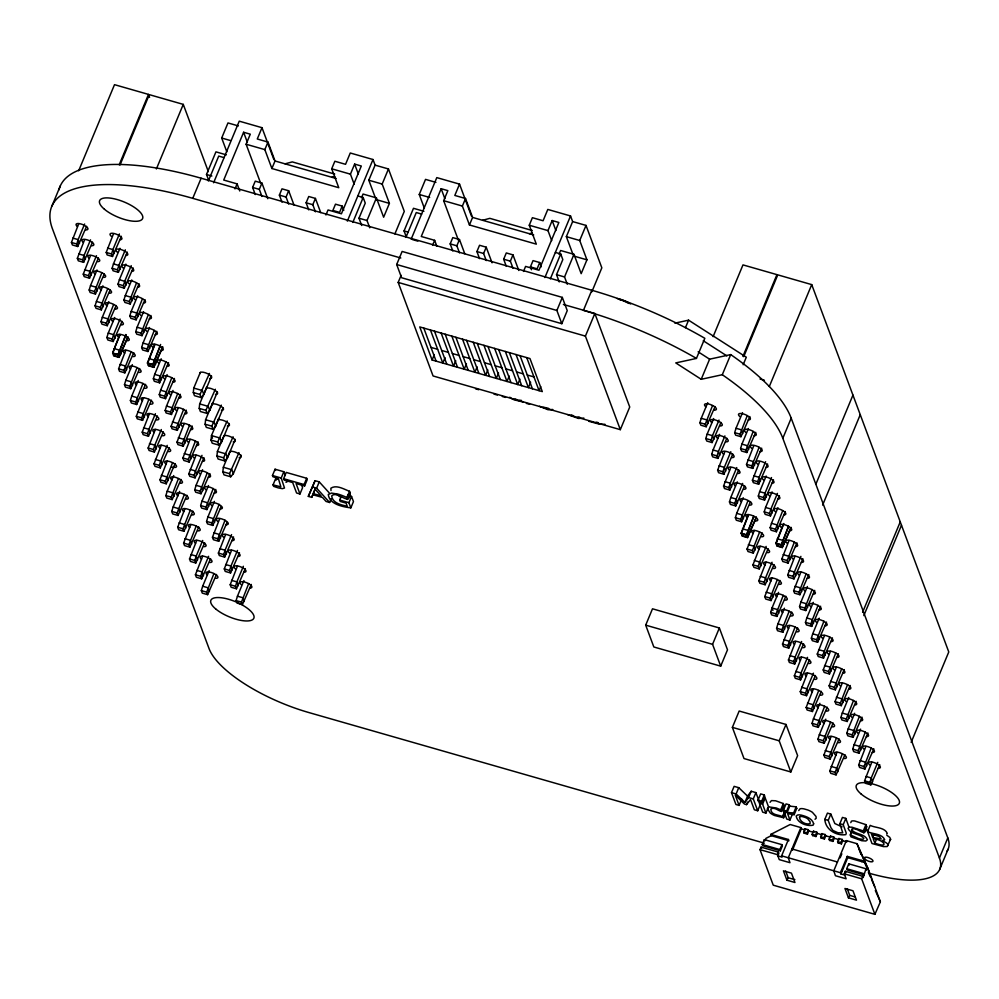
<?xml version="1.0" encoding="UTF-8"?>
<svg xmlns="http://www.w3.org/2000/svg" width="999" height="999" viewBox="0 0 999 999"><rect width="100%" height="100%" fill="white"/><g stroke="black" fill="none" stroke-linecap="round" stroke-linejoin="round"><path stroke-width="1.5" d="M211.538 375.999L203.821 394.518L201.149 397.59L194.468 395.666L193.307 392.557L193.769 388.074L200.3 372.402M217.445 391.833L209.728 410.364L207.068 413.424L200.374 411.513L199.213 408.391L199.688 403.921L206.805 386.813M223.351 407.679L215.647 426.198L212.974 429.27L206.281 427.347L205.12 424.225L205.594 419.755L212.712 402.659M229.258 423.514L221.553 442.033L218.881 445.104L212.2 443.194L211.026 440.072L211.501 435.589L218.619 418.494M235.165 439.348L227.46 457.879L224.787 460.939L218.107 459.028L216.945 455.906L217.407 451.436L223.938 435.751M241.084 455.194L233.366 473.713L230.694 476.785L224.013 474.862L222.852 471.753L223.326 467.27L229.845 451.598M798.725 810.564L800.037 808.79A8.267 2.91 22.6 0 1 803.958 808.878L807.629 809.927A8.179 2.885 22.6 0 1 812.412 812.324L816.021 816.458L816.183 818.293L814.997 819.267M770.029 802.309L771.453 800.599L775.586 800.773L783.316 803.533L783.94 805.219C782.904 818.181 777.172 805.806 771.078 808.828L770.828 809.277C771.103 816.37 781.28 814.148 783.653 817.744L774.562 815.509A8.029 2.822 22.6 0 1 770.142 812.899L767.407 808.591L768.83 806.892L776.373 808.016L780.694 809.827L781.33 811.5M86.613 226.323L77.722 246.503L72.378 244.967L71.441 242.47L78.684 223.888M77.722 246.503L76.798 244.006L78.134 239.61L84.628 224.001M92.52 242.158L83.629 262.337L78.284 260.814L77.348 258.316L84.603 239.723M83.629 262.337L82.705 259.852L84.041 255.457L90.534 239.835M98.439 258.004L89.535 278.184L84.191 276.648L83.267 274.151L90.509 255.557M89.535 278.184L88.611 275.687L89.947 271.291L96.453 255.682M104.346 273.838L95.454 294.018L90.097 292.482L89.173 289.997L90.509 285.602L97.003 269.98M121.391 236.288L112.5 256.481L107.143 254.945L106.219 252.447L113.461 233.853M95.454 294.018L94.518 291.521L101.761 272.939M110.252 289.673L101.361 309.865L96.004 308.329L95.08 305.831L96.416 301.436L102.922 285.814M112.5 256.481L111.563 253.983L112.899 249.588L119.405 233.966M127.298 252.135L118.406 272.315L113.062 270.779L112.125 268.281L113.461 263.886L119.967 248.276M101.361 309.865L100.424 307.367L107.68 288.773M116.159 305.519L107.268 325.699L101.923 324.163L100.986 321.666L102.323 317.27L108.829 301.661M118.406 272.315L117.47 269.817L118.819 265.422L125.312 249.812M133.204 267.969L124.313 288.149L118.968 286.613L118.032 284.128L119.368 279.732L125.874 264.111M107.268 325.699L106.344 323.201L113.586 304.608M122.078 321.353L113.174 341.533L107.83 339.997L106.893 337.512L108.242 333.117L114.735 317.495M124.313 288.149L123.389 285.664L124.725 281.268L131.219 265.647M139.123 283.803L130.22 303.996L124.875 302.46L123.938 299.962L125.287 295.567L131.781 279.957M113.174 341.533L112.25 339.048L113.586 334.653L120.08 319.031M127.984 337.187L119.093 357.38L113.736 355.844L112.662 352.972L119.917 334.378M114.148 348.951L112.812 353.346L118.157 354.882L125.999 334.877M130.22 303.996L129.296 301.498L136.538 282.904M119.093 357.38L118.019 354.508L125.849 334.503M145.03 299.65L136.139 319.83L130.782 318.294L129.858 315.809L131.194 311.413L137.687 295.791M133.754 352.659L124.863 372.839L119.505 371.303L118.581 368.818L125.824 350.224M136.139 319.83L135.202 317.332L142.445 298.751M124.863 372.839L123.926 370.342L131.169 351.76M150.936 315.484L142.045 335.676L136.688 334.141L135.764 331.643L137.1 327.247L143.594 311.626M139.66 368.494L130.769 388.686L125.412 387.15L124.488 384.652L125.824 380.257L132.318 364.635M142.045 335.676L141.109 333.179L148.364 314.585M130.769 388.686L129.833 386.188L137.088 367.595M156.843 331.331L147.952 351.511L142.607 349.975L141.671 347.477L143.007 343.082L149.513 327.472M145.567 384.34L136.676 404.52L131.331 402.984L130.394 400.487L131.731 396.091L138.237 380.482M147.952 351.511L147.015 349.013L154.271 330.419M162.75 347.165L153.858 367.345L148.514 365.809L147.44 362.949L154.683 344.355M136.676 404.52L135.739 402.023L142.994 383.429M151.473 400.174L142.582 420.354L137.238 418.818L136.301 416.333L143.556 397.739M153.858 367.345L152.797 364.485L160.627 344.468M168.519 362.625L159.628 382.817L154.283 381.281L153.346 378.783L154.683 374.388L161.189 358.778M142.582 420.354L141.658 417.869L148.901 399.275M157.392 416.009L148.489 436.201L143.144 434.665L142.22 432.167L149.463 413.574M159.628 382.817L158.704 380.319L165.946 361.725M174.438 378.471L165.534 398.651L160.19 397.115L159.266 394.63L160.602 390.234L167.095 374.613M148.489 436.201L147.565 433.703L148.901 429.308L155.407 413.698M163.299 431.855L154.408 452.035L149.051 450.499L148.127 448.014L155.369 429.42M165.534 398.651L164.61 396.153L171.853 377.572M180.344 394.305L171.453 414.485L166.096 412.962L165.172 410.464L166.508 406.069L173.002 390.447M154.408 452.035L153.471 449.538L154.808 445.142L161.314 429.533M169.206 447.689L160.315 467.882L154.957 466.346L154.033 463.848L161.276 445.254M171.453 414.485L170.517 412L177.76 393.406M186.251 410.152L177.36 430.332L172.003 428.796L171.079 426.298L178.322 407.717M160.315 467.882L159.378 465.384L160.714 460.989L167.22 445.367M175.137 463.598L166.246 483.778L160.901 482.242L159.965 479.745L167.208 461.163M177.36 430.332L176.423 427.834L183.679 409.24M192.158 425.986L183.267 446.166L177.922 444.63L176.985 442.145L184.228 423.551M166.246 483.778L165.31 481.281L172.565 462.687M181.044 479.433L172.153 499.612L166.808 498.076L165.871 495.591L167.208 491.196L173.714 475.574M183.267 446.166L182.342 443.681L189.585 425.087M198.077 441.82L189.173 462.013L183.828 460.477L182.892 457.979L190.147 439.385M172.153 499.612L171.229 497.127L178.471 478.533M186.963 495.267L178.059 515.459L172.715 513.923L171.778 511.426L173.127 507.03L179.62 491.421M189.173 462.013L188.249 459.515L195.492 440.921M203.983 457.667L195.092 477.847L189.735 476.311L188.811 473.813L196.054 455.232M178.059 515.459L177.135 512.962L184.378 494.368M192.869 511.113L183.978 531.293L178.621 529.757L177.697 527.26L184.94 508.678M195.092 477.847L194.156 475.349L195.492 470.954L201.998 455.344M183.978 531.293L183.042 528.796L190.285 510.214M209.915 473.563L201.024 493.743L195.667 492.22L194.743 489.722L196.079 485.327L202.572 469.705M198.776 526.948L189.885 547.127L184.528 545.604L183.604 543.106L190.846 524.512M201.024 493.743L200.087 491.258L207.33 472.664M215.821 489.41L206.93 509.59L201.573 508.054L200.649 505.556L201.985 501.161L208.491 485.551M189.885 547.127L188.948 544.642L196.204 526.048M204.683 542.794L195.792 562.974L190.447 561.438L189.51 558.941L196.753 540.347M206.93 509.59L205.994 507.092L213.249 488.499M221.141 506.668L212.837 525.424L207.492 523.888L206.556 521.403L207.892 517.007L214.398 501.386M195.792 562.974L194.867 560.476L196.204 556.081L202.697 540.471M210.589 558.628L201.698 578.808L196.353 577.272L195.417 574.787L202.672 556.193M212.837 525.424L211.913 522.927L219.156 504.345M201.698 578.808L200.774 576.311L202.11 571.915L208.604 556.306M227.048 522.502L218.744 541.271L213.399 539.735L212.462 537.237L219.718 518.643M216.508 574.462L207.605 594.655L202.26 593.119L201.336 590.621L202.672 586.226L209.166 570.616M218.744 541.271L217.819 538.773L225.062 520.179M233.554 536.925L224.65 557.105L219.305 555.569L218.381 553.071L225.624 534.49M207.605 594.655L206.681 592.157L213.923 573.563M224.65 557.105L223.726 554.607L225.062 550.212L231.568 534.602M239.46 552.759L230.569 572.939L225.212 571.416L224.288 568.918L231.531 550.324M230.569 572.939L229.633 570.454L230.969 566.058L237.475 550.437M245.367 568.606L236.476 588.786L231.131 587.25L230.195 584.752L237.437 566.158M236.476 588.786L235.539 586.288L236.875 581.893L243.381 566.283M251.273 584.44L242.382 604.62L237.038 603.084L236.101 600.599L237.437 596.203L243.943 580.581M242.382 604.62L241.458 602.122L248.701 583.541M715.084 406.543L706.193 426.735L700.836 425.199L699.912 422.702L701.248 418.306L707.742 402.684M706.193 426.735L705.257 424.238L712.499 405.644M720.991 422.39L712.1 442.569L706.743 441.034L705.818 438.536L707.155 434.14L713.661 418.531M712.1 442.569L711.163 440.072L712.499 435.676L719.005 420.067M726.897 438.224L718.006 458.404L712.662 456.868L711.725 454.383L713.061 449.987L719.567 434.365M718.006 458.404L717.082 455.919L718.418 451.523L724.912 435.901M732.816 454.058L723.913 474.25L718.568 472.714L717.632 470.217L724.887 451.623M749.862 416.521L740.958 436.7L735.614 435.164L734.677 432.667L736.026 428.271L742.519 412.662M723.913 474.25L722.989 471.753L724.325 467.357L730.818 451.735M738.723 469.905L729.832 490.084L724.475 488.548L723.551 486.051L730.793 467.47M740.958 436.7L740.034 434.203L747.277 415.621M755.768 432.355L746.877 452.535L741.52 451.011L740.596 448.514L741.932 444.118L748.426 428.496M729.832 490.084L728.895 487.587L730.232 483.191L736.738 467.582M744.63 485.739L735.739 505.919L730.381 504.395L729.457 501.898L730.793 497.502L737.287 481.88M746.877 452.535L745.941 450.049L753.184 431.456M761.675 448.201L752.784 468.381L747.427 466.845L746.503 464.348L753.745 445.754M735.739 505.919L734.802 503.434L736.138 499.038L742.644 483.416M750.536 501.585L741.645 521.765L736.3 520.229L735.364 517.732L736.7 513.336L743.206 497.727M752.784 468.381L751.847 465.884L759.103 447.29M767.582 464.036L758.691 484.215L753.346 482.679L752.409 480.194L759.652 461.6M741.645 521.765L740.709 519.268L747.964 500.674M756.443 517.42L747.552 537.599L742.207 536.063L741.133 533.204L748.376 514.61M758.691 484.215L757.754 481.718L759.103 477.335L765.596 461.713M747.552 537.599L746.478 534.74L753.733 516.146M773.488 479.87L764.597 500.062L759.252 498.526L758.316 496.028L759.652 491.633L766.158 476.024M762.212 532.879L753.321 553.071L747.976 551.535L747.04 549.038L754.295 530.444M764.597 500.062L763.673 497.564L765.009 493.169L771.503 477.547M753.321 553.071L752.397 550.574L759.64 531.98M779.407 495.716L770.504 515.896L765.159 514.36L764.223 511.863L765.571 507.467L772.065 491.858M768.131 548.726L759.228 568.906L753.883 567.37L752.959 564.872L760.202 546.291M770.504 515.896L769.58 513.399L770.916 509.003L777.422 493.394M759.228 568.906L758.303 566.408L759.64 562.012L766.146 546.403M785.314 511.55L776.423 531.73L771.066 530.207L770.142 527.709L771.478 523.314L777.971 507.692M774.038 564.56L765.147 584.74L759.789 583.216L758.865 580.719L766.108 562.125M776.423 531.73L775.486 529.245L782.729 510.651M791.22 527.397L782.329 547.577L776.972 546.041L775.911 543.169L783.154 524.575M765.147 584.74L764.21 582.255L765.546 577.859L772.052 562.237M779.944 580.407L771.053 600.586L765.696 599.05L764.772 596.553L772.015 577.959M782.329 547.577L781.255 544.705L788.498 526.111M796.99 542.857L788.099 563.036L782.741 561.5L781.817 559.015L789.06 540.422M771.053 600.586L770.117 598.089L777.372 579.495M785.851 596.241L776.96 616.42L771.615 614.885L770.679 612.399L772.015 608.004L778.521 592.382M788.099 563.036L787.162 560.539L794.417 541.957M802.896 558.691L794.005 578.883L788.661 577.347L787.724 574.85L794.967 556.256M776.96 616.42L776.036 613.923L783.278 595.342M791.757 612.075L782.866 632.267L777.522 630.731L776.585 628.234L777.921 623.838L784.427 608.229M794.005 578.883L793.081 576.386L794.417 571.99L800.911 556.368M808.815 574.537L799.912 594.717L794.567 593.181L793.631 590.684L800.886 572.102M782.866 632.267L781.942 629.77L789.185 611.176M797.677 627.921L788.785 648.101L783.428 646.565L782.504 644.068L789.747 625.486M799.912 594.717L798.988 592.22L806.23 573.638M814.722 590.372L805.831 610.551L800.474 609.028L799.55 606.53L800.886 602.135L807.379 586.513M788.785 648.101L787.849 645.604L795.092 627.022M803.608 643.818L794.717 663.998L789.36 662.474L788.436 659.977L795.679 641.383M805.831 610.551L804.894 608.066L812.137 589.472M820.629 606.218L811.737 626.398L806.38 624.862L805.456 622.365L806.792 617.969L813.286 602.36M794.717 663.998L793.78 661.513L795.117 657.117L801.623 641.495M809.515 659.665L800.624 679.844L795.266 678.309L794.342 675.811L801.585 657.217M811.737 626.398L810.801 623.9L818.056 605.307M826.535 622.052L817.644 642.232L812.299 640.696L811.363 638.211L812.699 633.816L819.205 618.194M800.624 679.844L799.687 677.347L801.023 672.951L807.529 657.342M815.421 675.499L806.53 695.679L801.186 694.143L800.249 691.658L807.492 673.064M817.644 642.232L816.707 639.735L823.963 621.153M832.442 637.886L823.551 658.079L818.206 656.543L817.269 654.045L824.525 635.451M806.53 695.679L805.594 693.181L806.942 688.786L813.436 673.176M821.328 691.333L812.437 711.525L807.092 709.989L806.156 707.492L813.411 688.898M823.551 658.079L822.627 655.581L829.869 636.987M812.437 711.525L811.513 709.028L818.755 690.434M838.373 653.796L829.482 673.975L824.138 672.439L823.201 669.942L830.456 651.36M827.247 707.18L818.343 727.359L812.999 725.823L812.075 723.326L813.411 718.93L819.904 703.321M829.482 673.975L828.558 671.478L835.801 652.884M844.292 669.63L835.389 689.809L830.044 688.286L829.12 685.789L836.363 667.195M818.343 727.359L817.419 724.862L824.662 706.268M833.154 723.014L824.262 743.194L818.905 741.67L817.981 739.173L819.317 734.777L825.811 719.155M835.389 689.809L834.465 687.324L841.707 668.731M850.199 685.476L841.308 705.656L835.951 704.12L835.027 701.623L842.269 683.029M824.262 743.194L823.326 740.709L830.569 722.115M839.06 738.86L830.169 759.04L824.812 757.504L823.888 755.007L831.131 736.413M841.308 705.656L840.371 703.159L847.614 684.565M856.106 701.31L847.214 721.49L841.857 719.954L840.933 717.469L842.269 713.074L848.775 697.452M830.169 759.04L829.232 756.543L836.488 737.949M844.967 754.695L836.076 774.874L830.731 773.338L829.794 770.853L837.037 752.259M847.214 721.49L846.278 718.993L853.533 700.411M862.012 717.145L853.121 737.337L847.776 735.801L846.84 733.303L848.176 728.908L854.682 713.286M836.076 774.874L835.152 772.377L842.394 753.795M853.121 737.337L852.197 734.839L859.44 716.246M867.931 732.991L859.028 753.171L853.683 751.635L852.746 749.138L854.095 744.742L860.589 729.133M859.028 753.171L858.104 750.674L865.346 732.08M873.838 748.825L864.947 769.005L859.59 767.469L858.665 764.984L865.908 746.39M864.947 769.005L864.01 766.52L871.253 747.926M879.744 764.66L870.853 784.852L865.496 783.316L864.572 780.818L871.815 762.225M870.853 784.852L869.917 782.354L871.253 777.959L877.759 762.349M329.245 492.894L319.243 481.88L315.085 480.694L308.316 496.378L311.725 497.352L312.799 494.705L322.515 497.49L326.061 501.461L329.633 502.485L331.206 498.713M51.973 205.956L60.34 185.839M78.671 170.767L114.51 84.665L148.489 94.405L149.575 97.34M119.218 164.723L148.489 94.405M120.017 164.96L149.288 94.643L183.267 104.383L208.341 171.616M156.381 168.956L183.267 104.383M114.735 347.527L120.055 334.752M127.847 336.825L118.943 357.005L113.599 355.469M764.36 843.168L308.741 712.512A92.383 32.505 22.6 0 1 209.041 648.563L52.447 228.821A184.778 65.01 22.6 0 1 192.757 198.339L201.136 178.222L591.808 290.259A184.765 65.01 22.6 0 1 704.832 338.299L696.428 358.429L675.761 362.912L701.223 379.295L722.289 374.725A184.765 65.01 22.6 0 1 782.816 438.274L939.422 858.016A92.383 32.505 22.6 0 1 869.267 873.251M208.679 180.307L206.506 174.488L215.934 151.86L226.336 154.845M226.835 151.836L221.691 138.024L227.972 122.939L238.374 125.924M208.366 180.981L218.719 156.094L224.076 157.63M213.611 182.767L239.248 121.166L261.988 127.685L273.926 159.69M154.833 344.73L147.577 363.324L152.934 364.86L160.177 346.266M260.502 182.805L246.116 144.243L250.299 134.178L243.606 132.268L223.726 180.045L237.1 183.878L239.748 190.984M162.612 346.79L153.721 366.97L148.376 365.434M235.002 188.911L237.1 183.878M261.988 127.685L257.28 138.998L267.982 142.07L275.025 160.976L271.89 168.519L338.761 187.7L331.705 168.794L334.852 161.251L345.554 164.311L350.262 152.997L373.002 159.515L375.087 165.135L368.806 180.22L375.512 198.164M271.89 168.519L264.835 149.613L267.982 142.07M255.269 194.543L252.622 187.45L255.245 181.156L261.925 183.079L267.757 198.701M261.963 196.466L259.315 189.36L261.925 183.079M282.03 202.223L279.37 195.117L281.993 188.836L288.674 190.747L293.981 204.957M209.453 373.426L199.987 394.468L201.149 397.59M288.711 204.133L286.064 197.04L288.674 190.747M215.359 389.273L205.894 410.314L207.068 413.424M221.266 405.107L211.813 426.148L212.974 429.27M308.778 209.89L306.119 202.785L308.741 196.503L315.422 198.414L320.729 212.625M315.459 211.813L312.812 204.708L315.422 198.414M227.185 420.954L217.72 441.983L218.881 445.104M233.092 436.788L223.626 457.829L224.787 460.939M325.949 214.985L328.047 209.965L341.421 213.798L361.313 166.021L354.62 164.098L350.437 174.163L354.158 184.153M238.998 452.622L229.533 473.663L230.694 476.785M342.182 206.094L339.56 212.375L332.867 210.464L335.489 204.171L342.182 206.094L343.768 210.352M347.352 221.129L373.002 159.515M361.476 197.827L363.049 194.043L376.423 197.889L383.641 217.22L389.398 203.384L382.18 184.053L388.461 168.968L375.087 165.135M352.809 222.415L363.161 197.515L357.817 195.979M361.7 225.487L358.978 218.219L365.259 203.122L363.161 197.515M369.717 227.797L367.008 220.517L376.423 197.889M277.685 479.37L275.674 478.571L273.052 484.865L280.869 486.863L278.309 478.309L272.927 476.76L272.465 475.499L275.075 469.218L283.841 471.728L285.239 475.487M273.052 484.865L273.614 486.363L278.197 487.887L282.38 488.661L284.503 488.024L281.219 478.022L283.841 471.728M283.616 478.696L286.226 472.415L306.693 478.284L307.217 479.682L304.595 485.976L296.066 483.516L299.962 493.981L296.578 493.007L292.682 482.554L284.141 480.107L283.616 478.696L304.083 484.565L304.595 485.976M394.88 233.953L404.283 211.376L388.461 168.968M406.231 236.751L404.058 230.931L413.486 208.304L423.888 211.288M424.388 208.279L419.243 194.48L425.524 179.383L435.926 182.367M405.906 237.437L416.271 212.537L421.615 214.073M299.962 493.981L302.572 487.687L301.111 483.766M304.083 484.565L306.693 478.284M396.678 264.523L402.122 251.448L562.312 297.39L567.245 310.614L561.813 323.688L401.61 277.747L396.678 264.523L556.88 310.464L561.813 323.688M411.151 239.223L436.8 177.61L459.54 184.128L471.478 216.146M308.316 496.378L315.085 480.694M563.386 304.458L594.842 313.486L629.732 407.018L620.317 429.657L433.067 375.961L398.176 282.417L401.123 275.349M311.725 497.352L315.334 488.598M458.578 240.684L443.656 200.687L447.852 190.634L441.158 188.711L421.266 236.488L434.64 240.322L436.763 246.016M329.633 502.485L316.633 488.174L319.243 481.88M432.555 245.354L434.64 240.322M459.54 184.128L454.82 195.442L465.522 198.514L472.577 217.42L469.443 224.962L536.313 244.143L529.258 225.237L532.392 217.695L543.094 220.754L547.802 209.44L570.541 215.959L572.639 221.578L566.358 236.663L573.051 254.62M330.994 490.534L330.894 488.211C336.451 484.44 343.943 489.248 349.525 491.283L350.237 493.181C349.263 507.092 339.185 490.909 332.13 495.417L331.718 496.016C332.43 503.059 341.446 505.082 347.227 506.181L346.079 503.109L340.209 501.436L339.685 500.049L341.258 496.278M469.443 224.962L462.387 206.056L465.522 198.514M452.822 250.999L450.174 243.893L452.797 237.6L459.478 239.523L464.772 253.721M347.615 499.475L346.915 497.564L349.525 491.283M347.327 499.388L350.237 493.181M346.915 497.564L345.08 496.715A17.732 6.244 22.6 0 0 338.211 494.168L331.493 493.069L328.271 494.505C329.445 504.32 342.557 506.793 350.836 507.867L348.913 502.684L351.523 496.403L347.577 495.267M459.515 252.909L456.855 245.804L459.478 239.523M350.836 507.867L353.459 501.573L351.523 496.403M479.57 258.666L476.923 251.561L479.545 245.279L486.226 247.19L492.057 262.812M432.092 359.99L419.767 326.935L529.97 358.541L542.307 391.596L432.092 359.99L434.34 354.595M486.263 260.577L483.616 253.484L486.226 247.19M445.042 357.667L442.794 363.062L430.444 329.995M455.744 360.739L453.496 366.121L441.146 333.067M506.318 266.333L503.671 259.228L506.293 252.947L512.974 254.87L518.806 270.492M466.446 363.811L464.198 369.193L451.835 336.139M513.011 268.256L510.364 261.151L512.974 254.87M477.135 366.87L474.9 372.265L462.537 339.21M523.501 271.441L525.586 266.408L538.973 270.242L558.853 222.465L552.172 220.542L547.976 230.607L551.71 240.597M531.48 269.742L530.419 266.908L533.041 260.614L539.722 262.537L541.321 266.795M487.837 369.942L485.601 375.337L473.239 342.27M539.722 262.537L537.112 268.818L530.419 266.908M498.538 373.014L496.291 378.396L483.941 345.342M544.892 277.572L570.541 215.959M559.028 254.27L560.601 250.499L573.975 254.333L581.181 273.664L586.937 259.827L579.732 240.497L586.013 225.412L572.639 221.578M509.24 376.074L506.993 381.468L494.642 348.414M550.349 278.858L560.714 253.958L555.369 252.422M559.24 281.93L556.53 274.663L562.812 259.578L560.714 253.958M519.942 379.145L517.694 384.54L505.344 351.473M567.27 284.24L564.547 276.96L573.975 254.333M556.88 310.464L562.312 297.39M530.631 382.217L528.396 387.6L516.033 354.545M540.746 386.625L539.073 390.671L526.735 357.617M591.808 290.259L583.428 310.377A184.765 65.01 22.6 0 1 696.453 358.416L696.453 358.416M591.845 291.808L601.835 267.819L586.013 225.412M620.317 429.657L585.414 336.114L594.842 313.486M685.426 327.722L688.573 320.179L746.303 357.205L743.156 364.747M713.111 336.651L742.981 264.897L776.947 274.638L742.906 356.431M701.223 379.295L709.602 359.178L730.706 354.595A184.765 65.01 22.6 0 1 791.196 418.156L947.801 837.899A92.383 32.505 22.6 0 1 946.99 851.198M722.289 374.725L730.706 354.595M743.706 356.668L777.759 274.862L811.725 284.615L948.775 651.96L911.15 742.369M645.691 625.149L652.497 608.803L719.367 627.984L727.509 649.8L720.704 666.146L653.833 646.977L645.691 625.149L712.562 644.318L720.704 666.146M769.317 386.501L811.725 284.615M748.526 514.985L741.27 533.578L746.628 535.102L753.87 516.52M782.829 438.274L791.208 418.156M756.305 517.045L747.414 537.225L742.07 535.689M712.562 644.318L719.367 627.984M783.89 523.538L776.048 543.543L781.393 545.079L788.648 526.485M790.496 528.434L782.192 547.202L776.835 545.666M815.921 484.078L852.946 395.104M822.627 505.094L860.251 414.685M732.379 727.372L739.173 711.026L785.988 724.45L797.627 755.631L790.821 771.977L744.005 758.553L732.379 727.372L779.183 740.796L790.821 771.977M731.505 792.644L734.115 786.35L738.736 787.674L747.552 796.103L744.929 802.384L736.113 793.968L731.505 792.644L735.926 804.495L739.085 805.406L741.708 799.125M736.113 793.968L738.736 787.674M744.929 802.384L748.601 797.539L751.223 791.258L755.918 792.607L760.339 804.47L757.717 810.751L754.345 809.777L750.524 799.562L746.49 804.62L744.442 804.033L735.276 795.192L739.085 805.406M746.49 804.62L747.539 802.097M757.717 810.751L753.296 798.888L755.918 792.607M779.183 740.796L785.988 724.45M758.016 800.174L760.639 793.893L764.285 794.942L764.872 796.49L762.249 802.771L758.591 801.722L758.016 800.174L761.675 801.223L762.249 802.771M761.675 801.223L764.285 794.942M762.587 804.195L765.197 797.914L768.518 806.805L765.908 813.099L762.687 812.175L759.377 803.283L762.587 804.195L765.908 813.099M862.612 612.287L900.249 521.878M780.694 809.827L783.316 803.533M781.143 811.45L783.94 805.219M863.848 615.596L901.485 525.187M783.441 810.177L786.063 803.895L789.272 804.819L789.759 806.143L787.15 812.424L793.006 812.936L794.155 814.684L787.612 813.686L789.972 820.004L786.762 819.08L783.441 810.177L786.65 811.101L787.15 812.424M782.841 816.008L784.927 810.976M783.029 816.058L784.59 812.287M783.653 817.744L785.751 812.711M786.65 811.101L789.272 804.819M789.972 820.004L792.582 813.71M793.568 813.124L796.191 806.842L789.759 806.143M770.753 834.427L788.423 839.497L788.898 840.746L771.216 835.676L770.753 834.427L790.172 824.512L800.873 827.584L788.311 857.754L789.947 862.686L779.245 859.615L777.384 854.62L778.433 852.11L761.088 847.14L760.002 849.637L773.251 885.176L874.899 914.335L880.369 901.822L867.569 867.532L857.042 843.693L846.34 840.621L833.778 870.803L835.414 875.723L846.116 878.795L844.255 873.8L845.304 871.29L862.736 876.285L863.198 877.534L866.008 868.78L848.763 863.835L846.715 868.743L847.177 869.979L864.347 874.912M794.155 814.684L796.765 808.403L796.191 806.842M780.356 850.823L779.894 849.575L781.93 844.667L764.36 839.635L762.237 844.517L762.699 845.753L780.356 850.823L782.392 845.916L781.93 844.667M778.433 852.11L778.895 853.358L777.846 855.868L782.092 857.092L781.618 855.843L788.423 839.497M800.873 827.584L801.335 828.833L792.444 850.199L791.97 848.95L837.449 862M803.646 831.892L804.957 828.758L808.291 829.707L808.765 830.956L807.454 834.103L804.108 833.141L803.646 831.892L806.992 832.854L807.454 834.103M804.108 833.141L804.37 832.517M806.992 832.854L808.291 829.707M812.137 834.327L813.448 831.193L816.782 832.142L817.257 833.391L815.946 836.538L812.599 835.576L812.137 834.327L815.484 835.289L815.946 836.538M812.599 835.576L812.861 834.952M815.484 835.289L816.782 832.142M830.818 814.085L828.196 820.366L830.956 827.771L832.941 830.469L838.024 832.791L842.744 832.854L839.834 823.713L842.444 817.419L845.828 818.393L843.218 824.674L846.265 833.178L845.791 834.64C836.45 836.101 825.486 829.769 824.812 819.405L827.434 813.111L830.818 814.085L834.839 823.551L842.107 826.872M820.629 836.762L821.94 833.628L825.274 834.577L825.748 835.826L824.437 838.973L821.091 838.011L820.629 836.762L823.975 837.724L824.437 838.973M821.091 838.011L821.353 837.387M823.975 837.724L825.274 834.577M829.12 839.197L830.431 836.063L833.778 837.012L834.24 838.261L832.929 841.408L829.582 840.446L829.12 839.197L832.467 840.159L832.929 841.408M829.582 840.446L829.844 839.822M832.467 840.159L833.778 837.012M837.612 841.633L838.923 838.498L842.269 839.447L842.731 840.696L841.42 843.843L838.074 842.881L837.612 841.633L840.958 842.594L841.42 843.843M838.074 842.881L838.336 842.257M840.958 842.594L842.269 839.447M840.159 857.854L841.832 853.82M850.786 822.652L851.435 821.141A8.816 3.097 22.6 0 1 854.769 820.978L865.933 824.65L866.633 826.535C865.796 839.622 858.178 826.473 851.71 829.133L851.635 829.782C855.544 834.777 864.834 833.428 867.369 839.797L865.896 841.008L861.762 840.721L850.961 836.85L850.224 834.877L851.797 831.106M864.023 832.816L863.311 830.931L852.147 827.259A8.816 3.097 22.6 0 0 848.813 827.422L848.064 828.283C850.524 834.714 859.939 833.391 863.835 838.386L862.936 839.41L858.915 838.748L850.461 834.952L852.035 831.18M844.717 875.049L840.933 873.963L840.471 872.714L847.277 856.368L864.947 861.438M840.933 873.963L847.739 857.617L847.277 856.368M863.311 830.931L865.933 824.65M863.76 832.741L866.633 826.535M886.787 835.201L889.784 837.399L890.621 839.322L887.124 846.553L883.428 846.603L871.977 843.518L867.557 831.655L870.166 825.374C875.299 828.009 884.702 827.197 887.287 833.378L886.837 833.878M872.726 837.449L871.44 833.978L879.407 836.538L881.193 838.985L872.726 837.449L874.3 833.678M874.862 843.144L873.226 838.76C883.328 839.222 890.571 849.1 874.862 843.144L876.423 839.372M939.422 858.016L947.801 837.899M939.672 869.455L948.039 849.337M874.899 914.335L861.638 878.783L862.736 876.285M867.569 867.532L866.47 870.029L866.008 868.78M890.621 839.322L889.747 840.271M786.925 880.194L783.428 870.841L791.458 873.138L794.942 882.492L786.925 880.194L788.199 877.746L785.701 871.066M848.438 897.839L844.954 888.486L852.984 890.783L856.468 900.136L848.438 897.839L849.724 895.379L847.227 888.698M747.552 796.103L751.223 791.258M583.866 418.082L578.446 418.444L567.644 414.585M771.216 835.676L765.921 838.373L764.834 840.883L764.36 839.635M552.772 409.478L548.089 409.765L539.547 406.256M285.976 482.33L287.125 481.743L287.113 480.507M285.065 163.848L292.27 161.9L334.69 174.063M331.868 177.273L334.752 176.498M482.604 220.292L489.822 218.344L532.242 230.507M529.42 233.716L532.305 232.942M674.874 323.152L688.573 320.179M604.982 424.3L599.537 424.2L588.661 421.253M548.701 408.429L543.493 407.167M579.632 417.145L578.009 417.045M521.453 400.412L518.868 400.187M523.276 402.048L514.198 399.825A8.029 2.822 22.6 0 1 509.765 397.202M781.867 809.59L783.228 809.777M596.216 422.165L598.001 422.565M443.656 200.687L462.387 206.056M529.258 225.237L547.976 230.607M246.116 144.243L264.835 149.613M331.705 168.794L350.437 174.163M419.243 194.48L429.645 197.452M566.358 236.663L579.732 240.497M221.691 138.024L230.607 140.584M368.806 180.22L382.18 184.053M472.577 217.42L533.716 234.952M275.025 160.976L336.176 178.509M573.563 255.994L586.937 259.827M376.024 199.55L389.398 203.384M450.174 243.893L456.855 245.804M476.923 251.561L483.616 253.484M503.671 259.228L510.364 261.151M252.622 187.45L259.315 189.36M279.37 195.117L286.064 197.04M306.119 202.785L312.812 204.708M404.058 230.931L408.067 232.093M556.53 274.663L564.547 276.96M206.506 174.488L211.863 176.024M358.978 218.219L367.008 220.517M412.487 239.598L417.844 241.134M192.757 198.339L400.811 258.004M760.014 378.996L764.422 380.257M398.176 282.417L585.414 336.114M72.777 238.074L78.134 239.61L79.52 243.356M107.555 248.052L112.899 249.588L114.298 253.321M701.248 418.306L706.593 419.842L707.991 423.576M736.026 428.271L741.37 429.807L742.769 433.554M71.441 242.47L76.798 244.006M106.219 252.447L111.563 253.983M699.912 422.702L705.257 424.238M734.677 432.667L740.034 434.203M430.981 347.39L437.637 349.3M441.683 350.462L448.339 352.372M452.385 353.534L459.041 355.444M463.074 356.593L469.742 358.504M473.776 359.665L480.444 361.576M484.478 362.737L491.146 364.647M495.179 365.796L501.835 367.707M505.881 368.868L512.537 370.779M516.583 371.94L523.239 373.851M527.272 375.012L533.941 376.923M78.684 253.921L84.041 255.457L85.439 259.191M113.461 263.886L118.819 265.422L120.205 269.168M707.155 434.14L712.499 435.676L713.898 439.423M741.932 444.118L747.277 445.654L748.676 449.388M77.348 258.316L82.705 259.852M112.125 268.281L117.47 269.817M705.818 438.536L711.163 440.072M740.596 448.514L745.941 450.049M84.603 269.755L89.947 271.291L91.346 275.037M119.368 279.732L124.725 281.268L126.124 285.002M713.061 449.987L718.418 451.523L719.804 455.257M747.839 459.952L753.184 461.488L754.582 465.234M83.267 274.151L88.611 275.687M118.032 284.128L123.389 285.664M711.725 454.383L717.082 455.919M746.503 464.348L751.847 465.884M475.549 388.811L478.721 389.722M493.968 394.093L497.352 395.067M502.322 396.491L505.531 397.415M526.386 403.384L529.595 404.308M90.509 285.602L95.854 287.125L97.253 290.871M125.287 295.567L130.632 297.103L132.03 300.849M718.968 465.821L724.325 467.357L725.724 471.103M753.745 475.799L759.103 477.335L760.489 481.068M89.173 289.997L94.518 291.521M123.938 299.962L129.296 301.498M717.632 470.217L722.989 471.753M752.409 480.194L757.754 481.718M96.416 301.436L101.761 302.972L103.159 306.705M131.194 311.413L136.538 312.937L137.937 316.683M724.887 481.655L730.232 483.191L731.63 486.938M759.652 491.633L765.009 493.169L766.408 496.915M95.08 305.831L100.424 307.367M129.858 315.809L135.202 317.332M723.551 486.051L728.895 487.587M758.316 496.028L763.673 497.564M102.323 317.27L107.68 318.806L109.066 322.552M137.1 327.247L142.445 328.783L143.844 332.517M730.793 497.502L736.138 499.038L737.537 502.772M765.571 507.467L770.916 509.003L772.314 512.749M100.986 321.666L106.344 323.201M135.764 331.643L141.109 333.179M729.457 501.898L734.802 503.434M764.223 511.863L769.58 513.399M108.242 333.117L113.586 334.653L114.985 338.386M143.007 343.082L148.364 344.618L149.75 348.364M736.7 513.336L742.057 514.872L743.443 518.618M771.478 523.314L776.822 524.85L778.221 528.583M106.893 337.512L112.25 339.048M141.671 347.477L147.015 349.013M735.364 517.732L740.709 519.268M770.142 527.709L775.486 529.245M114.011 348.576L119.356 350.112L120.891 354.233M148.776 358.554L154.133 360.09L155.669 364.198M742.469 528.808L747.826 530.344L749.362 534.453M777.247 538.773L782.592 540.309L784.128 544.43M112.662 352.972L118.019 354.508M147.44 362.949L152.797 364.485M741.133 533.204L746.478 534.74M775.911 543.169L781.255 544.705M119.917 364.423L125.262 365.946L126.661 369.692M154.683 374.388L160.04 375.924L161.438 379.67M748.376 544.642L753.733 546.178L755.132 549.925M783.154 554.62L788.498 556.143L789.897 559.89M193.769 388.074L202.335 390.534L203.821 394.518M118.581 368.818L123.926 370.342M153.346 378.783L158.704 380.319M747.04 549.038L752.397 550.574M781.817 559.015L787.162 560.539M193.307 392.557L199.987 394.468M125.824 380.257L131.169 381.793L132.567 385.527M160.602 390.234L165.946 391.758L167.345 395.504M754.295 560.476L759.64 562.012L761.038 565.759M789.06 570.454L794.417 571.99L795.803 575.736M199.688 403.921L208.242 406.368L209.728 410.364M124.488 384.652L129.833 386.188M159.266 394.63L164.61 396.153M752.959 564.872L758.303 566.408M787.724 574.85L793.081 576.386M199.213 408.391L205.894 410.314M131.731 396.091L137.088 397.627L138.474 401.373M166.508 406.069L171.853 407.604L173.252 411.338M760.202 576.323L765.546 577.859L766.945 581.593M794.967 586.288L800.324 587.824L801.722 591.57M205.594 419.755L214.148 422.202L215.647 426.198M130.394 400.487L135.739 402.023M165.172 410.464L170.517 412M758.865 580.719L764.21 582.255M793.631 590.684L798.988 592.22M205.12 424.225L211.813 426.148M137.637 411.938L142.994 413.474L144.393 417.207M172.415 421.903L177.76 423.439L179.158 427.185M766.108 592.157L771.453 593.693L772.851 597.439M800.886 602.135L806.23 603.671L807.629 607.404M136.301 416.333L141.658 417.869M171.079 426.298L176.423 427.834M764.772 596.553L770.117 598.089M799.55 606.53L804.894 608.066M211.026 440.072L217.72 441.983M143.556 427.772L148.901 429.308L150.3 433.054M178.322 437.749L183.679 439.285L185.065 443.019M806.792 617.969L812.137 619.505L813.536 623.251M217.407 451.436L225.974 453.883L227.46 457.879M142.22 432.167L147.565 433.703M176.985 442.145L182.342 443.681M770.679 612.399L776.036 613.923M805.456 622.365L810.801 623.9M216.945 455.906L223.626 457.829M272.465 475.499L281.219 478.022M312.462 486.975L316.633 488.174M149.463 443.618L154.808 445.142L156.206 448.888M184.241 453.583L189.585 455.119L190.984 458.866M777.921 623.838L783.278 625.374L784.677 629.12M812.699 633.816L818.056 635.339L819.442 639.085M339.685 500.049L348.913 502.684M223.326 467.27L231.88 469.73L233.366 473.713M148.127 448.014L153.471 449.538M182.892 457.979L188.249 459.515M776.585 628.234L781.942 629.77M811.363 638.211L816.707 639.735M222.852 471.753L229.533 473.663M155.369 459.453L160.714 460.989L162.113 464.722M190.147 469.418L195.492 470.954L196.89 474.7M783.84 639.672L789.185 641.208L790.584 644.954M818.606 649.65L823.963 651.186L825.361 654.919M154.033 463.848L159.378 465.384M188.811 473.813L194.156 475.349M782.504 644.068L787.849 645.604M817.269 654.045L822.627 655.581M161.301 475.349L166.658 476.885L168.044 480.631M196.079 485.327L201.423 486.863L202.822 490.596M789.772 655.581L795.117 657.117L796.515 660.851M824.537 665.546L829.894 667.082L831.293 670.829M159.965 479.745L165.31 481.281M194.743 489.722L200.087 491.258M788.436 659.977L793.78 661.513M823.201 669.942L828.558 671.478M167.208 491.196L172.565 492.732L173.963 496.466M201.985 501.161L207.33 502.697L208.729 506.443M795.679 671.415L801.023 672.951L802.422 676.698M830.456 681.393L835.801 682.929L837.199 686.663M165.871 495.591L171.229 497.127M200.649 505.556L205.994 507.092M794.342 675.811L799.687 677.347M829.12 685.789L834.465 687.324M173.127 507.03L178.471 508.566L179.87 512.312M207.892 517.007L213.249 518.531L214.635 522.277M801.585 687.262L806.942 688.786L808.328 692.532M836.363 697.227L841.707 698.763L843.106 702.509M171.778 511.426L177.135 512.962M206.556 521.403L211.913 522.927M800.249 691.658L805.594 693.181M835.027 701.623L840.371 703.159M179.033 522.864L184.378 524.4L185.777 528.146M213.798 532.842L219.156 534.378L220.554 538.124M807.492 703.096L812.849 704.632L814.247 708.366M842.269 713.074L847.614 714.597L849.013 718.343M177.697 527.26L183.042 528.796M212.462 537.237L217.819 538.773M806.156 707.492L811.513 709.028M840.933 717.469L846.278 718.993M184.94 538.711L190.285 540.247L191.683 543.98M219.718 548.676L225.062 550.212L226.461 553.958M813.411 718.93L818.755 720.466L820.154 724.213M848.176 728.908L853.533 730.444L854.919 734.178M183.604 543.106L188.948 544.642M218.381 553.071L223.726 554.607M812.075 723.326L817.419 724.862M846.84 733.303L852.197 734.839M190.846 554.545L196.204 556.081L197.59 559.827M225.624 564.522L230.969 566.058L232.367 569.792M819.317 734.777L824.662 736.313L826.061 740.047M854.095 744.742L859.44 746.278L860.838 750.024M189.51 558.941L194.867 560.476M224.288 568.918L229.633 570.454M817.981 739.173L823.326 740.709M852.746 749.138L858.104 750.674M196.753 570.392L202.11 571.915L203.509 575.661M231.531 580.357L236.875 581.893L238.274 585.639M825.224 750.611L830.569 752.147L831.967 755.893M860.002 760.589L865.346 762.125L866.745 765.858M195.417 574.787L200.774 576.311M230.195 584.752L235.539 586.288M823.888 755.007L829.232 756.543M858.665 764.984L864.01 766.52M202.672 586.226L208.017 587.762L209.415 591.508M237.437 596.203L242.794 597.727L244.181 601.473M831.131 766.458L836.488 767.981L837.874 771.727M865.908 776.423L871.253 777.959L872.651 781.705M201.336 590.621L206.681 592.157M236.101 600.599L241.458 602.122M829.794 770.853L835.152 772.377M864.572 780.818L869.917 782.354M796.765 808.403L795.816 808.079M748.601 797.539L753.296 798.888M824.812 819.405L828.196 820.366M839.834 823.713L843.218 824.674M867.557 831.655C872.676 834.29 882.08 833.491 884.664 839.659L884.215 840.159C878.333 840.484 888.91 842.169 887.999 845.604M801.335 828.833L804.058 829.607M808.765 830.956L813.91 832.429L813.448 831.193M817.257 833.391L821.116 834.502M825.748 835.826L830.893 837.299L830.431 836.063M834.24 838.261L839.385 839.747L838.923 838.498M842.731 840.696L846.815 841.87L846.34 840.621M847.739 857.617L865.409 862.686M762.237 844.517L779.894 849.575M846.715 868.743L863.885 873.663M760.002 849.637L777.384 854.62M781.618 855.843L840.471 872.714M844.255 873.8L861.638 878.783M788.199 877.746L794.879 879.657M849.724 895.379L855.069 896.915M517.37 399.825L514.972 398.938M571.366 414.91L573.563 415.809M341.146 497.452L335.864 493.756M630.619 303.958L627.509 302.16A14.548 5.12 22.6 0 0 617.132 298.539M866.158 829.545L867.981 830.656M703.271 340.759L726.897 355.906M698.139 351.81L709.602 359.178M858.903 848.675L868.968 871.265M863.473 860.089L867.244 868.556M868.493 871.378L871.64 878.433M868.381 872.427L870.266 876.66M871.528 879.482L874.662 886.55M875.336 890.534L880.369 901.822M778.758 613.274L777.372 609.527L772.015 608.004L772.951 610.489M857.042 843.693L861.051 854.42M845.828 818.393L848.888 826.897M861.3 860.389L861.762 861.638M848.763 863.835L849.225 865.084M845.304 871.29L845.766 872.539M841.52 870.204L841.982 871.453M821.94 833.628L822.402 834.864M804.957 828.758L805.419 829.994M552.172 220.542L555.894 230.544M761.088 847.14L761.55 848.388M520.079 355.706L532.405 388.761M509.378 352.635L521.703 385.689M441.158 188.711L444.892 198.714M498.676 349.563L511.001 382.617M487.974 346.503L500.312 379.545M477.272 343.431L489.61 376.486M466.583 340.359L478.908 373.414M455.881 337.3L468.206 370.342M445.179 334.228L457.505 367.282M434.478 331.156L446.815 364.21M423.776 328.084L436.113 361.139M354.62 164.098L358.354 174.101M243.606 132.268L247.34 142.27M275.075 469.218L275.549 470.479M275.674 478.571L276.236 480.082M221.553 442.033L220.067 438.049L211.501 435.589L212.5 438.249M58.966 189.872A184.778 65.01 22.6 0 1 201.136 178.222M207.392 575.024A6.406 2.248 22.6 0 1 208.154 571.903A6.406 2.248 22.6 0 1 216.571 575.212A6.406 2.248 22.6 0 1 215.809 578.334M241.371 584.765A6.406 2.248 22.6 0 1 242.12 581.643A6.406 2.248 22.6 0 1 250.537 584.952A6.406 2.248 22.6 0 1 249.787 588.074M201.486 559.19A6.406 2.248 22.6 0 1 202.248 556.056A6.406 2.248 22.6 0 1 210.652 559.365A6.406 2.248 22.6 0 1 209.902 562.499M235.464 568.931A6.406 2.248 22.6 0 1 236.214 565.796A6.406 2.248 22.6 0 1 244.63 569.105A6.406 2.248 22.6 0 1 243.868 572.24M195.579 543.344A6.406 2.248 22.6 0 1 196.328 540.222A6.406 2.248 22.6 0 1 204.745 543.531A6.406 2.248 22.6 0 1 203.996 546.653M229.545 553.096A6.406 2.248 22.6 0 1 230.307 549.962A6.406 2.248 22.6 0 1 238.724 553.271A6.406 2.248 22.6 0 1 237.962 556.406M189.698 527.572A6.406 2.248 22.6 0 1 190.447 524.438A6.406 2.248 22.6 0 1 198.863 527.747A6.406 2.248 22.6 0 1 198.102 530.881M223.664 537.312A6.406 2.248 22.6 0 1 224.425 534.178A6.406 2.248 22.6 0 1 232.829 537.499A6.406 2.248 22.6 0 1 232.08 540.621M183.766 511.675A6.406 2.248 22.6 0 1 184.515 508.541A6.406 2.248 22.6 0 1 192.932 511.85A6.406 2.248 22.6 0 1 192.17 514.985M217.732 521.416A6.406 2.248 22.6 0 1 218.481 518.281A6.406 2.248 22.6 0 1 226.898 521.59A6.406 2.248 22.6 0 1 226.149 524.725M177.872 495.891A6.406 2.248 22.6 0 1 178.634 492.769A6.406 2.248 22.6 0 1 187.038 496.078A6.406 2.248 22.6 0 1 186.289 499.2M211.85 505.631A6.406 2.248 22.6 0 1 212.6 502.509A6.406 2.248 22.6 0 1 221.016 505.819A6.406 2.248 22.6 0 1 220.255 508.941M171.94 479.995A6.406 2.248 22.6 0 1 172.702 476.86A6.406 2.248 22.6 0 1 181.106 480.169A6.406 2.248 22.6 0 1 180.357 483.304M205.919 489.735A6.406 2.248 22.6 0 1 206.668 486.6A6.406 2.248 22.6 0 1 215.085 489.91A6.406 2.248 22.6 0 1 214.323 493.044M166.034 464.148A6.406 2.248 22.6 0 1 167.645 461.088A6.406 2.248 22.6 0 1 176.236 465.434A6.406 2.248 22.6 0 1 171.641 466.983M200 473.901A6.406 2.248 22.6 0 1 200.762 470.766A6.406 2.248 22.6 0 1 209.178 474.075A6.406 2.248 22.6 0 1 208.416 477.21M160.127 448.314A6.406 2.248 22.6 0 1 160.876 445.179A6.406 2.248 22.6 0 1 169.293 448.489A6.406 2.248 22.6 0 1 168.531 451.623M194.093 458.054A6.406 2.248 22.6 0 1 194.855 454.932A6.406 2.248 22.6 0 1 203.259 458.241A6.406 2.248 22.6 0 1 202.51 461.363M154.208 432.48A6.406 2.248 22.6 0 1 154.97 429.345A6.406 2.248 22.6 0 1 163.386 432.654A6.406 2.248 22.6 0 1 162.625 435.789M188.187 442.22A6.406 2.248 22.6 0 1 188.936 439.085A6.406 2.248 22.6 0 1 197.352 442.395A6.406 2.248 22.6 0 1 196.603 445.529M148.302 416.633A6.406 2.248 22.6 0 1 149.063 413.511A6.406 2.248 22.6 0 1 157.48 416.82A6.406 2.248 22.6 0 1 156.718 419.942M182.28 426.373A6.406 2.248 22.6 0 1 183.029 423.251A6.406 2.248 22.6 0 1 191.446 426.561A6.406 2.248 22.6 0 1 190.684 429.682M142.42 400.861A6.406 2.248 22.6 0 1 143.169 397.727A6.406 2.248 22.6 0 1 151.586 401.036A6.406 2.248 22.6 0 1 150.837 404.17M176.386 410.601A6.406 2.248 22.6 0 1 177.148 407.467A6.406 2.248 22.6 0 1 185.564 410.776A6.406 2.248 22.6 0 1 184.803 413.911M136.513 385.027A6.406 2.248 22.6 0 1 137.263 381.893A6.406 2.248 22.6 0 1 145.679 385.202A6.406 2.248 22.6 0 1 144.917 388.336M170.479 394.767A6.406 2.248 22.6 0 1 171.241 391.633A6.406 2.248 22.6 0 1 179.645 394.942A6.406 2.248 22.6 0 1 178.896 398.077M130.582 369.118A6.406 2.248 22.6 0 1 131.331 365.984A6.406 2.248 22.6 0 1 139.748 369.293A6.406 2.248 22.6 0 1 138.986 372.427M164.548 378.858A6.406 2.248 22.6 0 1 165.31 375.736A6.406 2.248 22.6 0 1 173.714 379.046A6.406 2.248 22.6 0 1 172.964 382.167M124.663 353.284A6.406 2.248 22.6 0 1 125.424 350.149A6.406 2.248 22.6 0 1 133.841 353.459A6.406 2.248 22.6 0 1 133.079 356.593M158.641 363.024A6.406 2.248 22.6 0 1 159.39 359.89A6.406 2.248 22.6 0 1 167.807 363.199A6.406 2.248 22.6 0 1 167.058 366.333M118.756 337.437A6.406 2.248 22.6 0 1 119.518 334.315A6.406 2.248 22.6 0 1 127.922 337.625A6.406 2.248 22.6 0 1 127.173 340.746M152.735 347.177A6.406 2.248 22.6 0 1 153.484 344.056A6.406 2.248 22.6 0 1 161.9 347.365A6.406 2.248 22.6 0 1 161.139 350.499M112.85 321.603A6.406 2.248 22.6 0 1 113.599 318.469A6.406 2.248 22.6 0 1 122.015 321.778A6.406 2.248 22.6 0 1 121.266 324.912M146.816 331.343A6.406 2.248 22.6 0 1 147.577 328.209A6.406 2.248 22.6 0 1 155.994 331.518A6.406 2.248 22.6 0 1 155.232 334.653M106.943 305.769A6.406 2.248 22.6 0 1 107.692 302.635A6.406 2.248 22.6 0 1 116.109 305.944A6.406 2.248 22.6 0 1 115.347 309.078M140.909 315.509A6.406 2.248 22.6 0 1 141.671 312.375A6.406 2.248 22.6 0 1 150.075 315.684A6.406 2.248 22.6 0 1 149.326 318.818M101.036 289.922A6.406 2.248 22.6 0 1 101.786 286.788A6.406 2.248 22.6 0 1 110.202 290.11A6.406 2.248 22.6 0 1 109.44 293.231M135.002 299.663A6.406 2.248 22.6 0 1 135.752 296.541A6.406 2.248 22.6 0 1 144.168 299.85A6.406 2.248 22.6 0 1 143.419 302.972M95.117 274.088A6.406 2.248 22.6 0 1 95.879 270.954A6.406 2.248 22.6 0 1 104.296 274.263A6.406 2.248 22.6 0 1 103.534 277.397M129.096 283.828A6.406 2.248 22.6 0 1 129.845 280.694A6.406 2.248 22.6 0 1 138.262 284.003A6.406 2.248 22.6 0 1 137.5 287.138M89.236 258.304A6.406 2.248 22.6 0 1 89.985 255.182A6.406 2.248 22.6 0 1 98.401 258.491A6.406 2.248 22.6 0 1 97.652 261.613M123.202 268.057A6.406 2.248 22.6 0 1 123.963 264.922A6.406 2.248 22.6 0 1 132.38 268.232A6.406 2.248 22.6 0 1 131.618 271.366M83.304 242.407A6.406 2.248 22.6 0 1 84.053 239.273A6.406 2.248 22.6 0 1 92.47 242.582A6.406 2.248 22.6 0 1 91.721 245.717M117.27 252.148A6.406 2.248 22.6 0 1 118.032 249.013A6.406 2.248 22.6 0 1 126.448 252.322A6.406 2.248 22.6 0 1 125.687 255.457M77.422 226.636A6.406 2.248 22.6 0 1 78.172 223.501A6.406 2.248 22.6 0 1 86.588 226.81A6.406 2.248 22.6 0 1 85.827 229.945M111.389 236.376A6.406 2.248 22.6 0 1 112.138 233.242A6.406 2.248 22.6 0 1 120.554 236.551A6.406 2.248 22.6 0 1 119.805 239.685M835.863 755.256A6.406 2.248 22.6 0 1 836.625 752.122A6.406 2.248 22.6 0 1 845.029 755.431A6.406 2.248 22.6 0 1 844.28 758.566M869.829 764.997A6.406 2.248 22.6 0 1 870.591 761.862A6.406 2.248 22.6 0 1 879.008 765.172A6.406 2.248 22.6 0 1 878.246 768.306M829.957 739.41A6.406 2.248 22.6 0 1 830.706 736.288A6.406 2.248 22.6 0 1 839.123 739.597A6.406 2.248 22.6 0 1 838.373 742.719M863.923 749.15A6.406 2.248 22.6 0 1 864.684 746.028A6.406 2.248 22.6 0 1 873.089 749.337A6.406 2.248 22.6 0 1 872.339 752.472M824.05 723.576A6.406 2.248 22.6 0 1 824.799 720.441A6.406 2.248 22.6 0 1 833.216 723.751A6.406 2.248 22.6 0 1 832.454 726.885M858.016 733.316A6.406 2.248 22.6 0 1 858.778 730.182A6.406 2.248 22.6 0 1 867.182 733.491A6.406 2.248 22.6 0 1 866.433 736.625M818.156 707.804A6.406 2.248 22.6 0 1 818.918 704.67A6.406 2.248 22.6 0 1 827.334 707.979A6.406 2.248 22.6 0 1 826.573 711.113M852.135 717.544A6.406 2.248 22.6 0 1 852.884 714.41A6.406 2.248 22.6 0 1 861.3 717.719A6.406 2.248 22.6 0 1 860.539 720.853M812.224 691.895A6.406 2.248 22.6 0 1 812.986 688.761A6.406 2.248 22.6 0 1 821.39 692.082A6.406 2.248 22.6 0 1 820.641 695.204M846.203 701.635A6.406 2.248 22.6 0 1 846.952 698.513A6.406 2.248 22.6 0 1 855.369 701.822A6.406 2.248 22.6 0 1 854.607 704.944M806.343 676.123A6.406 2.248 22.6 0 1 807.092 672.989A6.406 2.248 22.6 0 1 815.509 676.298A6.406 2.248 22.6 0 1 814.759 679.432M840.309 685.863A6.406 2.248 22.6 0 1 841.071 682.729A6.406 2.248 22.6 0 1 849.475 686.038A6.406 2.248 22.6 0 1 848.725 689.173M800.411 660.214A6.406 2.248 22.6 0 1 801.161 657.092A6.406 2.248 22.6 0 1 809.577 660.401A6.406 2.248 22.6 0 1 808.815 663.523M834.377 669.967A6.406 2.248 22.6 0 1 835.139 666.832A6.406 2.248 22.6 0 1 843.543 670.142A6.406 2.248 22.6 0 1 842.794 673.276M794.505 644.38A6.406 2.248 22.6 0 1 795.254 641.246A6.406 2.248 22.6 0 1 803.671 644.555A6.406 2.248 22.6 0 1 802.909 647.689M828.471 654.12A6.406 2.248 22.6 0 1 829.22 650.986A6.406 2.248 22.6 0 1 837.637 654.295A6.406 2.248 22.6 0 1 836.887 657.429M788.586 628.546A6.406 2.248 22.6 0 1 789.347 625.411A6.406 2.248 22.6 0 1 797.764 628.721A6.406 2.248 22.6 0 1 797.002 631.855M822.564 638.286A6.406 2.248 22.6 0 1 823.313 635.152A6.406 2.248 22.6 0 1 831.73 638.461A6.406 2.248 22.6 0 1 830.968 641.595M782.679 612.699A6.406 2.248 22.6 0 1 783.441 609.577A6.406 2.248 22.6 0 1 791.845 612.887A6.406 2.248 22.6 0 1 791.096 616.008M816.658 622.439A6.406 2.248 22.6 0 1 817.407 619.318A6.406 2.248 22.6 0 1 825.823 622.627A6.406 2.248 22.6 0 1 825.062 625.749M776.772 596.865A6.406 2.248 22.6 0 1 777.522 593.731A6.406 2.248 22.6 0 1 785.938 597.04A6.406 2.248 22.6 0 1 785.189 600.174M810.738 606.605A6.406 2.248 22.6 0 1 811.5 603.471A6.406 2.248 22.6 0 1 819.917 606.78A6.406 2.248 22.6 0 1 819.155 609.914M770.891 581.081A6.406 2.248 22.6 0 1 771.64 577.959A6.406 2.248 22.6 0 1 780.057 581.268A6.406 2.248 22.6 0 1 779.295 584.39M804.857 590.834A6.406 2.248 22.6 0 1 805.606 587.699A6.406 2.248 22.6 0 1 814.023 591.008A6.406 2.248 22.6 0 1 813.273 594.143M764.972 565.247A6.406 2.248 22.6 0 1 765.734 562.112A6.406 2.248 22.6 0 1 774.15 565.422A6.406 2.248 22.6 0 1 773.388 568.556M798.95 574.987A6.406 2.248 22.6 0 1 799.699 571.853A6.406 2.248 22.6 0 1 808.116 575.174A6.406 2.248 22.6 0 1 807.354 578.296M759.04 549.35A6.406 2.248 22.6 0 1 759.802 546.216A6.406 2.248 22.6 0 1 768.219 549.525A6.406 2.248 22.6 0 1 767.457 552.659M793.019 559.09A6.406 2.248 22.6 0 1 793.768 555.956A6.406 2.248 22.6 0 1 802.185 559.265A6.406 2.248 22.6 0 1 801.423 562.4M753.134 533.503A6.406 2.248 22.6 0 1 753.895 530.382A6.406 2.248 22.6 0 1 762.299 533.691A6.406 2.248 22.6 0 1 761.55 536.813M787.1 543.244A6.406 2.248 22.6 0 1 787.861 540.122A6.406 2.248 22.6 0 1 796.278 543.431A6.406 2.248 22.6 0 1 795.516 546.553M747.227 517.669A6.406 2.248 22.6 0 1 747.976 514.535A6.406 2.248 22.6 0 1 756.393 517.844A6.406 2.248 22.6 0 1 755.644 520.979M781.193 527.41A6.406 2.248 22.6 0 1 781.955 524.275A6.406 2.248 22.6 0 1 790.359 527.584A6.406 2.248 22.6 0 1 789.61 530.719M741.32 501.823A6.406 2.248 22.6 0 1 742.07 498.701A6.406 2.248 22.6 0 1 750.486 502.01A6.406 2.248 22.6 0 1 749.725 505.144M775.286 511.575A6.406 2.248 22.6 0 1 776.048 508.441A6.406 2.248 22.6 0 1 784.452 511.75A6.406 2.248 22.6 0 1 783.703 514.885M735.401 485.989A6.406 2.248 22.6 0 1 736.163 482.854A6.406 2.248 22.6 0 1 744.58 486.163A6.406 2.248 22.6 0 1 743.818 489.298M769.38 495.729A6.406 2.248 22.6 0 1 770.129 492.607A6.406 2.248 22.6 0 1 778.546 495.916A6.406 2.248 22.6 0 1 777.796 499.038M729.495 470.154A6.406 2.248 22.6 0 1 730.257 467.02A6.406 2.248 22.6 0 1 738.661 470.329A6.406 2.248 22.6 0 1 737.911 473.464M763.473 479.895A6.406 2.248 22.6 0 1 764.223 476.76A6.406 2.248 22.6 0 1 772.639 480.069A6.406 2.248 22.6 0 1 771.877 483.204M723.588 454.308A6.406 2.248 22.6 0 1 724.337 451.186A6.406 2.248 22.6 0 1 732.754 454.495A6.406 2.248 22.6 0 1 732.005 457.617M757.554 464.048A6.406 2.248 22.6 0 1 758.316 460.926A6.406 2.248 22.6 0 1 766.733 464.235A6.406 2.248 22.6 0 1 765.971 467.357M717.707 438.536A6.406 2.248 22.6 0 1 718.456 435.402A6.406 2.248 22.6 0 1 726.872 438.711A6.406 2.248 22.6 0 1 726.111 441.845M751.673 448.276A6.406 2.248 22.6 0 1 752.434 445.142A6.406 2.248 22.6 0 1 760.838 448.451A6.406 2.248 22.6 0 1 760.089 451.585M711.775 422.639A6.406 2.248 22.6 0 1 712.524 419.505A6.406 2.248 22.6 0 1 720.941 422.814A6.406 2.248 22.6 0 1 720.179 425.949M745.741 432.38A6.406 2.248 22.6 0 1 746.49 429.245A6.406 2.248 22.6 0 1 754.907 432.555A6.406 2.248 22.6 0 1 754.158 435.689M705.881 406.855A6.406 2.248 22.6 0 1 706.643 403.721A6.406 2.248 22.6 0 1 715.047 407.03A6.406 2.248 22.6 0 1 714.297 410.164M739.859 416.595A6.406 2.248 22.6 0 1 740.609 413.474A6.406 2.248 22.6 0 1 749.025 416.783A6.406 2.248 22.6 0 1 748.263 419.905M199.875 373.626A6.406 2.248 22.6 0 1 207.804 373.776A6.406 2.248 22.6 0 1 209.578 378.534M206.056 388.311A6.406 2.248 22.6 0 1 215.097 390.397A6.406 2.248 22.6 0 1 215.497 394.368M211.988 404.22A6.406 2.248 22.6 0 1 221.029 406.306A6.406 2.248 22.6 0 1 221.428 410.264M217.894 420.055A6.406 2.248 22.6 0 1 226.948 422.14A6.406 2.248 22.6 0 1 227.335 426.111M223.788 435.826A6.406 2.248 22.6 0 1 232.829 437.924A6.406 2.248 22.6 0 1 233.217 441.883M229.695 451.673A6.406 2.248 22.6 0 1 238.736 453.758A6.406 2.248 22.6 0 1 239.123 457.729M619.417 299.613A13.099 4.608 22.6 0 1 621.515 300.212M622.577 300.574A13.099 4.608 22.6 0 1 628.683 303.421M813.661 823.763L813.136 825.174C806.992 826.61 797.127 822.989 796.203 816.046L797.414 815.072A8.267 2.91 22.6 0 1 801.348 815.159C806.118 816.395 812.249 818.443 813.661 823.763M315.06 489.16L313.236 493.631L321.079 495.879L315.06 489.16M799.65 816.932L799.45 817.407C799.974 821.94 806.043 825.037 810.102 823.651L810.089 821.802L807.779 818.843A4.695 1.648 22.6 0 0 804.819 817.294L802.459 816.62A4.733 1.661 22.6 0 0 800.074 816.633L799.65 816.932M861.138 794.018A23.277 8.192 22.6 0 0 898.201 804.645A23.277 8.192 22.6 0 0 874.088 784.365A23.277 8.192 22.6 0 0 861.138 794.018M215.684 608.928A23.277 8.192 22.6 0 0 252.759 619.555A23.277 8.192 22.6 0 0 228.634 599.275A23.277 8.192 22.6 0 0 215.684 608.928M104.445 209.266A23.277 8.192 22.6 0 0 141.508 219.892A23.277 8.192 22.6 0 0 117.395 199.613A23.277 8.192 22.6 0 0 104.445 209.266M865.346 859.427A4.658 1.636 22.6 0 0 872.751 861.563A4.658 1.636 22.6 0 0 867.931 857.504A4.658 1.636 22.6 0 0 865.346 859.427"/></g></svg>
